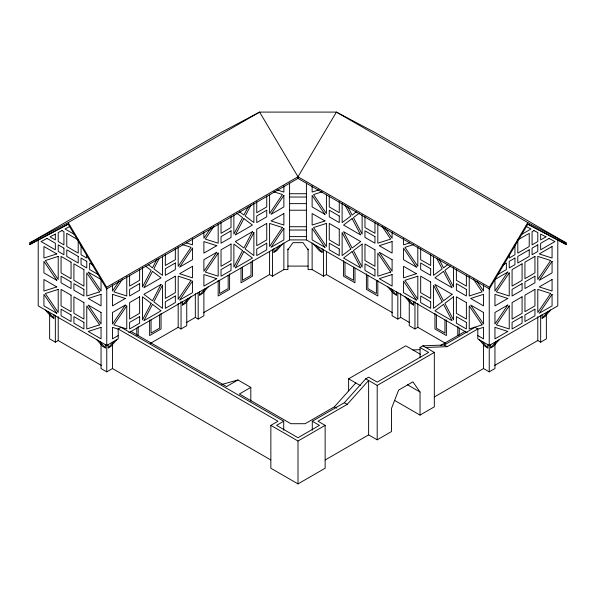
<?xml version="1.0" encoding="UTF-8"?>
<svg xmlns="http://www.w3.org/2000/svg" width="596" height="596" viewBox="0 0 596 596"><rect width="100%" height="100%" fill="white"/><g stroke="black" fill="none" stroke-linecap="round" stroke-linejoin="round"><path stroke-width="0.89" d="M156.755 259.64L152.472 267.82L148.188 264.587M159.169 258.582L153.805 268.826L162.47 275.367L162.47 255.975M248.167 206.864L243.883 215.044L239.599 211.811M250.998 205.017L245.217 216.05L253.881 222.591L253.881 203.199M106.609 288.911L106.609 287.265L298 176.766L336.405 112.093L374.81 132.416L566.2 242.915L566.2 244.569L527.795 224.245L489.39 288.911L298 178.413L106.609 288.911L68.205 224.245L29.8 244.569L29.8 242.915L221.19 132.416L259.595 112.093L336.405 112.093L527.795 222.591L566.2 242.915M489.39 288.911L489.39 287.265L527.795 222.591M119.163 281.17L112.48 291.034L112.48 284.821M122.649 278.965L113.91 291.861L126.762 295.981L126.762 276.589M211.088 227.642L203.892 238.258L203.892 232.045M214.061 226.189L205.322 239.085L218.173 243.205L218.173 223.813M287.898 249.806L292.949 242.661L303.051 242.661L308.102 249.806M108.196 344.339L108.196 347.937L113.91 341.337M116.764 339.69L111.05 346.283L108.196 347.937M182.465 301.457L182.465 305.055L188.18 298.462M191.04 296.808L185.326 303.409L182.465 305.055M199.608 291.563L199.608 295.162L205.322 288.561M208.175 286.914L202.461 293.515L199.608 295.162M273.877 248.681L273.877 252.279L279.591 245.686M282.452 244.032L276.738 250.633L273.877 252.279M490.657 344.339L490.657 347.937L496.371 341.337M499.232 339.69L493.518 346.283L490.657 347.937M542.077 314.651L542.077 318.249L547.791 311.656M550.652 310.002L544.938 316.603L542.077 318.249M250.812 401.138L250.812 387.393L239.391 393.993L290.855 423.711L305.145 423.711L334.341 406.852L355.767 382.937M312.282 430.23L312.282 421.238L344.339 402.725L365.765 378.81L368.619 377.164L377.194 382.111L428.606 352.422L420.038 347.475L420.038 357.376M68.406 223.925L38.211 239.912L38.211 305.882L106.766 345.464L118.194 338.863L118.194 328.97L278.004 421.238L270.86 425.358L270.86 468.24L298 483.907L325.14 468.24L325.14 425.358L317.996 421.238L347.2 404.379L368.619 380.464L368.619 434.886L325.23 459.941M356.401 211.811L352.117 215.044L347.833 206.864M359.224 213.226L353.45 217.592L362.115 234.139L362.115 214.746M447.812 264.587L443.528 267.82L439.245 259.64M450.636 266.002L444.862 270.368L453.526 286.914L453.526 267.522M29.8 244.569L37.839 239.927M29.8 242.915L68.205 222.591L259.595 112.093L298 176.766L489.39 287.265M49.639 314.129L49.639 338.863L55.346 342.164L58.207 340.517L101.506 365.512M118.194 328.97L121.048 327.323L283.718 421.238L283.718 430.23M118.194 335.57L112.48 338.863L112.48 327.323L118.194 329.156M128.743 332.777L289.589 239.912L306.411 239.912L467.257 332.777M150.334 343.4L178.182 327.323L181.042 328.97L186.749 325.669L186.749 300.935M186.183 322.704L195.324 317.422L198.177 319.076L203.892 315.776L203.892 291.034M203.43 312.744L269.593 274.547L272.454 276.194L283.875 269.601L287.898 269.601L287.898 249.009M101.052 343.81L101.052 368.551L106.766 371.852L112.48 368.551L270.77 459.941M308.102 249.009L308.102 269.601L312.125 269.601L323.546 276.194L326.407 274.547L392.57 312.744M250.812 387.393L237.96 379.972L226.532 386.573L131.046 331.443M521.545 234.451L530.991 228.991L525.754 226.242M518.557 239.473L529.226 233.312L529.226 246.506L517.797 253.106L517.797 239.912M392.108 291.034L392.108 315.776L397.823 319.076L400.676 317.422L409.817 322.704M502.599 265.175L506.369 263L506.369 269.593L497.645 274.637M409.251 300.935L409.251 325.669L414.958 328.97L417.818 327.323L445.666 343.4M348.623 390.872L348.623 378.81L405.757 345.829L420.59 354.389M283.718 421.238L276.574 425.358L298 437.725L319.426 425.358L312.282 421.238M420.038 347.475L422.899 345.829L444.318 345.002L474.952 327.323L477.806 328.97L477.806 338.863L489.234 345.464L557.789 305.882L557.789 239.912L527.594 223.925M440.772 345.404L464.954 331.443M365.765 378.81L377.194 385.411L434.32 352.422L434.32 406.852L420.038 415.099L394.649 400.438M425.753 347.475L447.179 346.656L477.806 328.97M270.86 425.358L298 441.025L325.14 425.358M434.581 396.809L483.52 368.551L489.234 371.852L494.948 368.551L494.948 343.81M494.494 365.512L537.793 340.517L540.654 342.164L546.361 338.863L546.361 314.129M368.619 434.886L377.194 439.833L391.475 431.586L391.475 408.498L398.612 390.097L412.901 381.85L420.038 392.004L420.038 415.099M70.246 226.242L65.009 228.991L74.455 234.451M318.979 189.886L312.125 192.083L312.125 185.863M322.123 191.808L313.548 194.557L326.407 213.524L326.407 195.048M409.534 242.937L403.537 244.859L403.537 238.638M413.535 244.584L404.96 247.333L417.818 266.3L417.818 246.9M477.806 329.156L483.52 327.323L483.52 338.863L477.806 335.57M221.816 384.465L237.96 379.972M412.901 349.949L420.038 349.673M289.589 193.73L306.411 193.73M289.589 197.03L306.411 197.03M289.589 203.631L306.411 203.631M289.589 210.224L306.411 210.224M289.589 226.718L306.411 226.718M289.589 230.019L306.411 230.019M289.589 236.612L306.411 236.612M287.898 266.099L308.102 266.099M277.021 189.886L283.875 192.083L283.875 185.863M273.877 191.808L282.452 194.557L269.593 213.524L269.593 195.048M186.466 242.937L192.463 244.859L192.463 238.638M182.465 244.584L191.04 247.333L178.182 266.3L178.182 246.9M558.161 239.927L566.2 244.569M322.123 248.681L322.123 252.279L319.262 250.633L313.548 244.032M396.392 291.563L396.392 295.162L393.539 293.515L387.825 286.914M413.535 301.457L413.535 305.055L410.674 303.409L404.96 296.808M487.804 344.339L487.804 347.937L484.95 346.283L479.236 339.69M444.318 345.002L447.179 346.656M422.899 345.829L434.32 352.422M407.344 384.681L420.038 392.004M348.623 378.81L360.379 385.597M77.443 239.473L66.774 233.312L66.774 246.506L78.203 253.106L78.203 239.912M344.339 402.725L347.2 404.379M93.445 265.309L89.631 263.104L89.631 269.593L98.355 274.637M334.341 406.852L336.651 408.185M53.923 314.651L53.923 318.249L51.062 316.603L45.348 310.002M105.343 344.339L105.343 347.937L102.482 346.283L96.768 339.69M236.776 213.226L242.55 217.592L233.885 234.139L233.885 214.746M145.364 266.002L151.138 270.368L142.474 286.914L142.474 267.522M482.089 341.337L487.804 347.937M407.82 298.462L413.535 305.055M390.678 288.561L396.392 295.162M316.409 245.686L322.123 252.279M99.629 341.337L105.343 347.937M48.209 311.656L53.923 318.249M476.837 281.17L483.52 291.034L483.52 284.821M473.351 278.965L482.089 291.861L469.238 295.981L469.238 276.589M384.912 227.642L392.108 238.258L392.108 232.045M381.939 226.189L390.678 239.085L377.827 243.205L377.827 223.813M68.205 222.591L106.609 287.265M436.831 258.582L442.195 268.826L433.53 275.367L433.53 255.975M345.002 205.017L350.783 216.05L342.119 222.591L342.119 203.199M540.654 315.589L540.654 342.164M537.793 316.692L537.793 340.517M514.944 245.075L514.944 254.753L509.23 258.053L509.23 255.356M489.234 287.853L489.234 371.852M483.52 343.81L483.52 368.551M466.377 275.091L466.377 286.087L456.38 280.314L456.38 269.325M459.24 328.143L459.24 335.183M457.81 326.586L457.81 335.749M446.382 319.992L446.382 335.57L434.953 328.97L434.953 313.392M444.951 319.903L444.951 333.097L436.384 328.143L436.384 314.949M430.67 254.477L430.67 265.473L420.672 259.7L420.672 248.703M417.818 303.498L417.818 327.323M414.958 301.479L414.958 328.97M400.676 293.605L400.676 317.422M397.823 292.502L397.823 319.076M377.827 280.411L377.827 295.988L366.398 289.388L366.398 273.81M377.194 385.411L377.194 439.833M376.396 280.321L376.396 293.515L367.829 288.561L367.829 275.367M374.966 222.315L374.966 233.312L364.968 227.538L364.968 216.549M354.97 268.133L354.97 282.795L343.542 276.194L343.542 260.616M353.547 267.127L353.547 280.321L344.972 275.367L344.972 262.173M339.258 201.701L339.258 212.697L329.26 206.924L329.26 195.928M326.407 251.639L326.407 274.547M323.546 249.62L323.546 276.194M312.125 243.026L312.125 269.601M306.411 182.987L306.411 239.912M298 176.766L298 178.413M298 441.025L298 483.907M289.589 182.987L289.589 239.912M283.875 243.026L283.875 269.601M272.454 249.62L272.454 276.194M269.593 251.639L269.593 274.547M266.74 195.928L266.74 206.924L256.742 212.697L256.742 201.701M252.458 260.616L252.458 276.194L241.03 282.795L241.03 268.133M251.028 262.173L251.028 275.367L242.453 280.321L242.453 267.127M231.032 216.549L231.032 227.538L221.034 233.312L221.034 222.315M229.602 273.81L229.602 289.388L218.173 295.988L218.173 280.411M228.171 275.367L228.171 288.561L219.604 293.515L219.604 280.321M198.177 292.502L198.177 319.076M195.324 293.605L195.324 317.422M181.042 301.479L181.042 328.97M178.182 303.498L178.182 327.323M175.328 248.703L175.328 259.7L165.33 265.473L165.33 254.477M161.047 313.392L161.047 328.97L149.618 335.57L149.618 319.992M159.616 314.949L159.616 328.143L151.049 333.097L151.049 319.903M139.62 269.325L139.62 280.314L129.623 286.087L129.623 275.091M138.19 326.586L138.19 335.749M136.76 328.143L136.76 335.183M112.48 343.81L112.48 368.551M106.766 287.853L106.766 371.852M86.77 255.356L86.77 258.053L81.056 254.753L81.056 245.075M58.207 316.692L58.207 340.517M55.346 315.589L55.346 342.164M152.472 271.374L143.904 287.741L161.047 277.84L152.472 271.374M151.138 303.349L142.474 319.896L142.474 296.808L151.138 303.349M161.047 284.441L152.472 300.809L143.904 294.335L161.047 284.441M152.472 304.355L143.904 320.723L161.047 310.829L152.472 304.355M162.47 285.268L153.805 301.814L162.47 308.356L162.47 285.268M243.883 218.598L235.316 234.966L252.458 225.065L243.883 218.598M242.55 250.573L233.885 267.12L233.885 244.032L242.55 250.573M252.458 231.665L243.883 248.033L235.316 241.559L252.458 231.665M243.883 251.579L235.316 267.947L252.458 258.053L243.883 251.579M253.881 232.492L245.217 249.039L253.881 255.58L253.881 232.492M125.339 305.055L112.48 324.023L112.48 312.475L125.339 305.055M126.762 305.882L113.91 324.85L126.762 328.97L126.762 305.882M192.463 248.16L179.612 267.12L192.463 259.7L192.463 248.16M191.04 280.314L178.182 299.281L178.182 276.194L191.04 280.314M192.463 281.141L179.612 300.108L192.463 292.688L192.463 281.141M216.75 252.279L203.892 271.247L203.892 259.7L216.75 252.279M218.173 253.106L205.322 272.074L218.173 276.194L218.173 253.106M283.875 195.384L271.024 214.344L283.875 206.924L283.875 195.384M282.452 227.538L269.593 246.506L269.593 223.418L282.452 227.538M283.875 228.365L271.024 247.333L283.875 239.912L283.875 228.365M507.799 272.067L494.948 291.034L494.948 279.494L507.799 272.067M509.23 272.894L496.371 291.861L509.23 295.981L509.23 272.894M507.799 305.055L494.948 324.023L494.948 312.475L507.799 305.055M509.23 305.882L496.371 324.85L509.23 328.97L509.23 305.882M550.652 260.526L537.793 279.494L537.793 256.399L550.652 260.526M552.075 261.353L539.224 280.314L552.075 272.894L552.075 261.353M550.652 293.508L537.793 312.475L537.793 289.388L550.652 293.508M552.075 294.335L539.224 313.302L552.075 305.882L552.075 294.335M352.117 218.598L343.542 225.065L360.684 234.966L352.117 218.598M350.783 249.039L342.119 255.58L342.119 232.492L350.783 249.039M360.684 241.559L352.117 248.033L343.542 231.665L360.684 241.559M352.117 251.579L343.542 258.053L360.684 267.947L352.117 251.579M362.115 244.032L353.45 250.573L362.115 267.12L362.115 244.032M443.528 271.374L434.953 277.84L452.096 287.741L443.528 271.374M442.195 301.814L433.53 308.356L433.53 285.268L442.195 301.814M452.096 294.335L443.528 300.809L434.953 284.441L452.096 294.335M443.528 304.355L434.953 310.829L452.096 320.723L443.528 304.355M453.526 296.808L444.862 303.349L453.526 319.896L453.526 296.808M139.62 283.614L129.623 289.388L129.623 295.981L139.62 290.215L139.62 283.614M175.328 263L165.33 268.774L165.33 275.367L175.328 269.593L175.328 263M231.032 230.838L221.034 236.612L221.034 243.205L231.032 237.439L231.032 230.838M266.74 210.224L256.742 215.998L256.742 222.591L266.74 216.825L266.74 210.224M125.339 298.462L112.48 305.882L112.48 294.335L125.339 298.462M216.75 245.686L203.892 253.106L203.892 241.559L216.75 245.686M139.62 296.808L129.623 302.582L129.623 319.076L139.62 313.302L139.62 296.808M175.328 276.194L165.33 281.968L165.33 298.462L175.328 292.688L175.328 276.194M192.463 266.3L179.612 273.72L192.463 277.84L192.463 266.3M231.032 244.032L221.034 249.806L221.034 266.3L231.032 260.526L231.032 244.032M266.74 223.418L256.742 229.192L256.742 245.686L266.74 239.912L266.74 223.418M283.875 213.524L271.024 220.945L283.875 225.065L283.875 213.524M139.62 316.603L129.623 322.376L129.623 328.97L139.62 323.196L139.62 316.603M175.328 295.988L165.33 301.755L165.33 308.356L175.328 302.582L175.328 295.988M231.032 263.827L221.034 269.601L221.034 276.194L231.032 270.42L231.032 263.827M266.74 243.213L256.742 248.979L256.742 255.58L266.74 249.806L266.74 243.213M216.75 278.667L203.892 286.087L203.892 274.547L216.75 278.667M533.986 230.563L532.079 231.665L532.079 244.859L537.793 241.559L537.793 232.567L533.986 230.563M545.958 236.85L540.654 239.912L540.654 234.064L545.958 236.85M514.944 258.053L509.23 261.353L509.23 267.947L514.944 264.646L514.944 258.053M529.226 249.806L517.797 256.399L517.797 263L529.226 256.399L529.226 249.806M537.793 244.859L532.079 248.16L532.079 254.753L537.793 251.452L537.793 244.859M549.043 238.467L540.654 243.317L540.654 249.806L554.936 241.559L549.043 238.467M522.081 263.827L512.083 269.593L512.083 286.087L522.081 280.314L522.081 263.827M534.94 256.399L524.942 262.173L524.942 278.667L534.94 272.894L534.94 256.399M552.075 246.506L539.224 253.926L552.075 258.053L552.075 246.506M522.081 283.614L512.083 289.388L512.083 295.981L522.081 290.215L522.081 283.614M534.94 276.194L524.942 281.968L524.942 288.561L534.94 282.787L534.94 276.194M507.799 298.462L494.948 305.882L494.948 294.335L507.799 298.462M522.081 296.808L512.083 302.582L512.083 319.076L522.081 313.302L522.081 296.808M534.94 289.388L524.942 295.162L524.942 311.656L534.94 305.882L534.94 289.388M552.075 279.494L539.224 286.914L552.075 291.034L552.075 279.494M522.081 316.603L512.083 322.376L512.083 328.97L522.081 323.196L522.081 316.603M534.94 309.182L524.942 314.949L524.942 321.549L534.94 315.776L534.94 309.182M507.799 331.443L494.948 338.863L494.948 327.323L507.799 331.443M47.054 238.415L41.064 241.559L55.346 249.806L55.346 243.205L47.054 238.415M55.346 234.064L50.042 236.85L55.346 239.912L55.346 234.064M62.014 230.563L58.207 232.567L58.207 241.559L63.921 244.859L63.921 231.665L62.014 230.563M56.776 253.926L43.925 258.053L43.925 246.506L56.776 253.926M58.207 256.399L45.348 260.526L58.207 279.494L58.207 256.399M56.776 286.914L43.925 291.034L43.925 279.494L56.776 286.914M58.207 289.388L45.348 293.508L58.207 312.475L58.207 289.388M99.629 291.861L86.77 295.981L86.77 272.894L99.629 291.861M324.976 220.945L312.125 225.065L312.125 213.524L324.976 220.945M101.052 294.335L88.201 298.462L101.052 305.882L101.052 294.335M326.407 223.418L313.548 227.538L326.407 246.506L326.407 223.418M99.629 324.85L86.77 328.97L86.77 305.882L99.629 324.85M101.052 327.323L88.201 331.443L101.052 338.863L101.052 327.323M392.108 241.559L379.25 245.686L392.108 253.106L392.108 241.559M390.678 272.074L377.827 276.194L377.827 253.106L390.678 272.074M392.108 274.547L379.25 278.667L392.108 286.087L392.108 274.547M416.388 273.72L403.537 277.84L403.537 266.3L416.388 273.72M417.818 276.194L404.96 280.314L417.818 299.281L417.818 276.194M483.52 294.335L470.661 298.462L483.52 305.882L483.52 294.335M482.089 324.85L469.238 328.97L469.238 305.882L482.089 324.85M339.258 215.998L329.26 210.224L329.26 216.825L339.258 222.591L339.258 215.998M374.966 236.612L364.968 230.838L364.968 237.439L374.966 243.205L374.966 236.612M430.67 268.774L420.672 263L420.672 269.593L430.67 275.367L430.67 268.774M466.377 289.388L456.38 283.614L456.38 290.215L466.377 295.981L466.377 289.388M324.976 214.344L312.125 206.924L312.125 195.384L324.976 214.344M416.388 267.12L403.537 259.7L403.537 248.16L416.388 267.12M339.258 229.192L329.26 223.418L329.26 239.912L339.258 245.686L339.258 229.192M374.966 249.806L364.968 244.032L364.968 260.526L374.966 266.3L374.966 249.806M392.108 259.7L379.25 252.279L392.108 271.247L392.108 259.7M430.67 281.968L420.672 276.194L420.672 292.688L430.67 298.462L430.67 281.968M466.377 302.582L456.38 296.808L456.38 313.302L466.377 319.076L466.377 302.582M483.52 312.475L470.661 305.055L483.52 324.023L483.52 312.475M339.258 248.979L329.26 243.213L329.26 249.806L339.258 255.58L339.258 248.979M374.966 269.601L364.968 263.827L364.968 270.42L374.966 276.194L374.966 269.601M430.67 301.755L420.672 295.988L420.672 302.582L430.67 308.356L430.67 301.755M466.377 322.376L456.38 316.603L456.38 323.196L466.377 328.97L466.377 322.376M324.976 247.333L312.125 239.912L312.125 228.365L324.976 247.333M416.388 300.108L403.537 292.688L403.537 281.141L416.388 300.108M63.921 248.16L58.207 244.859L58.207 251.452L63.921 254.753L63.921 248.16M78.203 256.399L66.774 249.806L66.774 256.399L78.203 263L78.203 256.399M86.77 261.353L81.056 258.053L81.056 264.646L86.77 267.947L86.77 261.353M71.058 262.173L61.06 256.399L61.06 272.894L71.058 278.667L71.058 262.173M83.917 269.593L73.919 263.827L73.919 280.314L83.917 286.087L83.917 269.593M101.052 279.494L88.201 272.067L101.052 291.034L101.052 279.494M71.058 281.968L61.06 276.194L61.06 282.787L71.058 288.561L71.058 281.968M83.917 289.388L73.919 283.614L73.919 290.215L83.917 295.981L83.917 289.388M56.776 280.314L43.925 272.894L43.925 261.353L56.776 280.314M71.058 295.162L61.06 289.388L61.06 305.882L71.058 311.656L71.058 295.162M83.917 302.582L73.919 296.808L73.919 313.302L83.917 319.076L83.917 302.582M101.052 312.475L88.201 305.055L101.052 324.023L101.052 312.475M71.058 314.949L61.06 309.182L61.06 315.776L71.058 321.549L71.058 314.949M83.917 322.376L73.919 316.603L73.919 323.196L83.917 328.97L83.917 322.376M56.776 313.302L43.925 305.882L43.925 294.335L56.776 313.302"/></g></svg>
